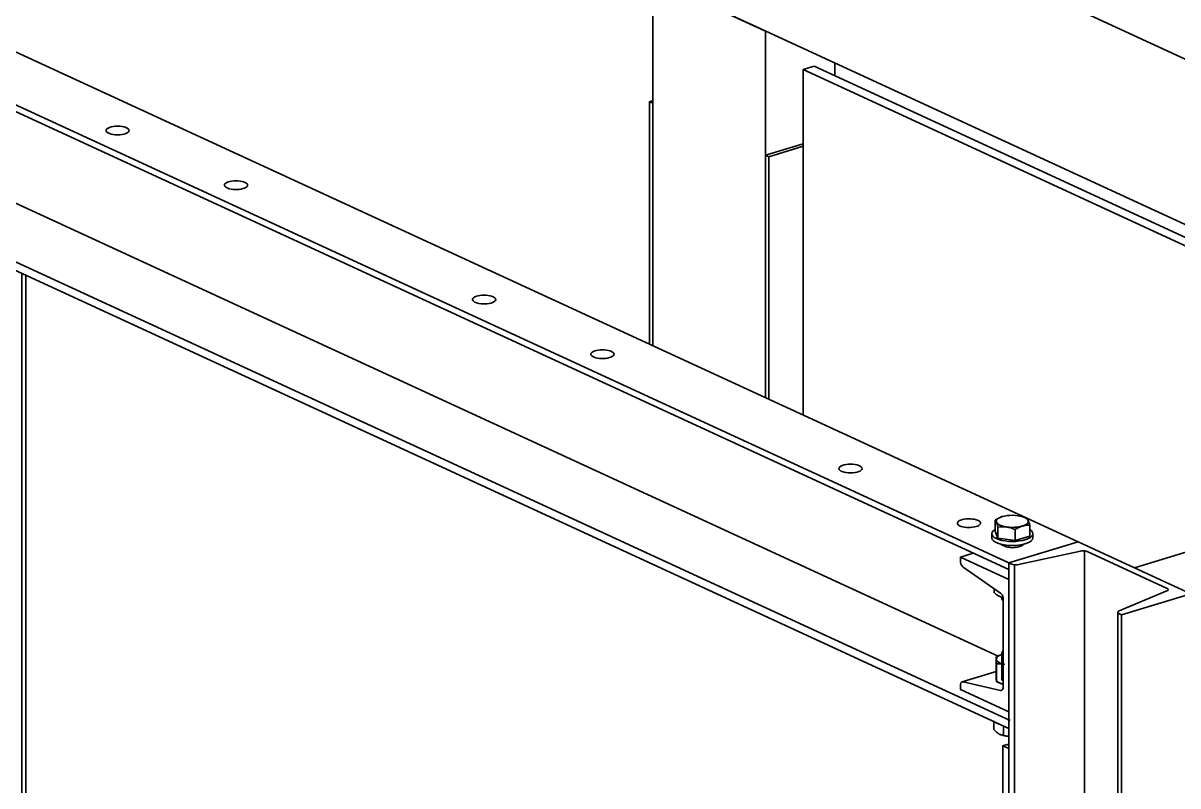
# Model space of a CAD drawing. Header units: millimetres. Extents: x -8400 to 8400, y -5940 to 5940.
# Drawn here: x 4966 to 5509, y 3806 to 4166 of the extents above; entities that cross this region are included whole.
import ezdxf

# ---------------------------------------------------------------- set-up
doc = ezdxf.new("R2010")
doc.units = ezdxf.units.MM
doc.layers.add('粗实线层', color=7, linetype='Continuous', lineweight=35)

msp = doc.modelspace()

# ---------------------------------------------------------------- linework, layer by layer
at = {"layer": '粗实线层', "linetype": 'Continuous', "lineweight": 35}
for points in [[(3358.493, 1285.787), (3358.493, 4866.968), (3391.124, 4876.938), (3444.236, 4852.438), (3440.497, 4851.295), (3444.236, 4852.438), (5462.492, 3921.43), (5515.604, 3896.93), (5482.974, 3886.961)], [(5481.115, 329.006), (5466.77, 335.623), (5466.247, 335.804), (5465.61, 335.924), (5464.909, 335.972), (5464.2, 335.944), (5463.541, 335.844), (5434.383, 329.462), (5433.724, 329.362), (5433.015, 329.334), (5432.314, 329.382), (5431.677, 329.501), (5431.154, 329.683), (5429.862, 330.279), (5429.862, 3911.461), (3411.605, 4842.468), (3411.605, 4840.57), (3411.713, 4839.838), (3412.025, 4839.252), (3412.506, 4838.877), (5429.848, 3908.291)], [(3415.693, 4770.394), (3413.26, 4769.195), (3412.732, 4768.841), (3412.27, 4768.338), (3411.911, 4767.727), (3411.683, 4767.055), (3411.605, 4766.379), (3411.605, 4764.481), (5429.862, 3833.473), (5429.862, 3835.371)], [(3412.133, 4768.137), (5430.389, 3837.129)], [(5714.146, 3977.979), (4279.575, 4639.736), (4279.575, 4717.723), (4302.401, 4724.698)], [(4279.575, 4717.723), (5815.878, 4009.037)], [(4451.743, 4316.401), (5424.763, 3867.553)], [(5262.148, 4013.844), (5262.148, 4186.482), (5315.259, 4161.982), (5315.259, 3989.343)], [(5515.61, 3893.617), (6350.087, 4148.576), (6350.44, 4148.781), (6350.713, 4149.149), (6350.885, 4149.653), (6350.943, 4150.255), (6350.943, 4152.153), (6324.387, 4164.403), (5489.048, 3909.18), (5515.604, 3896.93), (5515.604, 315.749), (5482.974, 305.779), (5481.682, 306.375), (5481.261, 306.656), (5481.115, 306.973), (5481.115, 3888.155)], [(5706.378, 3975.577), (5338.191, 4145.419), (5332.97, 4143.824), (5701.157, 3973.982)], [(5347.89, 4146.929), (5347.89, 4140.94)], [(5332.97, 3981.181), (5332.97, 4143.824)], [(5262.148, 4129.214), (5260.554, 4128.727)], [(5260.554, 4014.58), (5260.554, 4128.727), (5262.148, 4127.992), (5262.148, 4013.845)], [(5332.97, 4108.903), (5315.259, 4103.491), (5316.853, 4102.757), (5332.515, 4107.542), (5332.735, 4107.602), (5332.97, 4107.653)], [(5315.259, 4103.491), (5315.259, 3989.345)], [(5316.853, 4102.757), (5316.853, 3988.61)], [(4964.906, 4047.951), (4964.906, 3750.693), (4964.839, 3750.067), (4964.644, 3749.443), (4964.333, 3748.863), (4963.927, 3748.367), (4963.455, 3747.989), (4962.948, 3747.755), (4951.854, 3744.365), (4951.854, 3742.025), (4966.864, 3746.611), (4966.864, 4047.048)], [(5426.715, 3933.216), (5426.286, 3933.074), (5425.858, 3932.911), (5425.431, 3932.728), (5425.006, 3932.526), (5424.794, 3932.417), (5424.582, 3932.305), (5424.476, 3932.247), (5424.371, 3932.188), (5424.265, 3932.129), (5424.159, 3932.068), (5423.739, 3931.816), (5423.324, 3931.553)], [(5426.099, 3933.005), (5426.065, 3932.992)], [(5439.666, 3929.215), (5439.495, 3929.874), (5439.322, 3930.475), (5439.235, 3930.75), (5439.148, 3931.007), (5439.06, 3931.245), (5438.971, 3931.462), (5438.949, 3931.513), (5438.927, 3931.563), (5438.916, 3931.587), (5438.905, 3931.611), (5438.894, 3931.634), (5438.883, 3931.658), (5438.839, 3931.747), (5438.795, 3931.831), (5438.707, 3931.982), (5438.62, 3932.112), (5438.448, 3932.317), (5438.277, 3932.456), (5437.43, 3932.799), (5436.892, 3933.005)], [(5424.713, 3923.089), (5423.324, 3926.33), (5423.324, 3931.553), (5423.495, 3931.413), (5423.668, 3931.209), (5423.754, 3931.078), (5423.842, 3930.927), (5423.93, 3930.754), (5424.018, 3930.559), (5424.041, 3930.507), (5424.063, 3930.453), (5424.073, 3930.426), (5424.084, 3930.398), (5424.096, 3930.369), (5424.107, 3930.341), (5424.151, 3930.225), (5424.195, 3930.103), (5424.283, 3929.846), (5424.369, 3929.57), (5424.542, 3928.97), (5424.713, 3928.311)], [(5432.884, 3927.142), (5433.3, 3927.406), (5433.72, 3927.658), (5433.825, 3927.718), (5433.931, 3927.779), (5434.036, 3927.837), (5434.142, 3927.895), (5434.354, 3928.007), (5434.566, 3928.115), (5434.991, 3928.318), (5435.418, 3928.501), (5435.846, 3928.663), (5436.275, 3928.805), (5436.706, 3928.926), (5437.138, 3929.026), (5437.192, 3929.036), (5437.246, 3929.047), (5437.3, 3929.058), (5437.354, 3929.068), (5437.461, 3929.086), (5437.569, 3929.104), (5437.783, 3929.135), (5437.996, 3929.161), (5438.419, 3929.199), (5438.838, 3929.22), (5439.253, 3929.224), (5439.666, 3929.215), (5439.666, 3923.992), (5432.884, 3921.92)], [(5421.819, 3925.162), (5421.819, 3923.212)], [(5441.171, 3923.212), (5441.171, 3925.162)], [(5426.572, 3920.084), (5426.572, 3919.821)], [(5429.862, 3909.563), (5429.862, 3911.461), (5431.154, 3910.865), (5431.677, 3910.683), (5432.314, 3910.563), (5433.015, 3910.516), (5433.724, 3910.543), (5434.383, 3910.644), (5463.541, 3917.025), (5464.2, 3917.126), (5464.909, 3917.154), (5465.61, 3917.106), (5466.247, 3916.986), (5466.77, 3916.805), (5504.409, 3899.442), (5504.776, 3899.213), (5504.958, 3898.955), (5504.94, 3898.687), (5504.724, 3898.433), (5504.328, 3898.211), (5481.762, 3888.788), (5481.365, 3888.566), (5481.149, 3888.312), (5481.132, 3888.044), (5481.314, 3887.786), (5481.682, 3887.557), (5482.974, 3886.961), (5482.974, 305.779)], [(5436.417, 3919.821), (5436.417, 3920.084)], [(5465.407, 3917.128), (5465.407, 335.946)], [(5407.024, 3914.197), (5413.052, 3916.039)], [(5432.517, 3910.542), (5432.517, 329.36)], [(5422.862, 3899.32), (5422.862, 3897.425), (5423.2, 3897.132), (5423.542, 3896.852), (5423.627, 3896.783), (5423.714, 3896.716), (5423.799, 3896.65), (5423.886, 3896.585), (5424.058, 3896.457), (5424.231, 3896.335), (5424.577, 3896.103), (5424.924, 3895.89), (5425.272, 3895.697), (5425.621, 3895.525), (5425.972, 3895.375), (5426.323, 3895.245), (5426.367, 3895.23), (5426.411, 3895.216), (5426.455, 3895.202), (5426.499, 3895.188), (5426.587, 3895.162), (5426.675, 3895.137), (5426.848, 3895.09), (5427.022, 3895.05), (5427.115, 3895.03)], [(5427.143, 3894.994), (5426.333, 3895.24), (5425.621, 3895.525)], [(5426.074, 3895.335), (5426.099, 3895.325)], [(5426.572, 3895.159), (5426.572, 3894.423), (5426.733, 3893.954), (5427.206, 3893.515)], [(5426.994, 3893.674), (5427.206, 3893.494)], [(5423.798, 3867.056), (5424.715, 3867.528), (5425.64, 3867.941), (5425.937, 3868.058)], [(5426.572, 3868.285), (5425.629, 3867.923), (5424.872, 3867.504), (5424.325, 3867.04), (5424.006, 3866.548), (5423.925, 3866.042), (5424.052, 3865.6), (5424.361, 3865.171), (5424.845, 3864.765), (5425.491, 3864.392), (5426.285, 3864.061), (5427.206, 3863.782)], [(5426.099, 3868.119), (5425.936, 3868.058)], [(5426.572, 3869.022), (5426.572, 3856.326)], [(5427.206, 3869.95), (5426.994, 3869.771), (5426.656, 3869.361), (5426.578, 3868.933), (5426.765, 3868.51), (5427.206, 3868.115)], [(5427.206, 3869.896), (5427.064, 3869.478), (5427.206, 3869.061)], [(5424.052, 3863.775), (5424.021, 3864.439), (5423.989, 3865.045), (5423.974, 3865.323), (5423.958, 3865.583), (5423.941, 3865.822), (5423.925, 3866.042), (5423.921, 3866.094), (5423.917, 3866.144), (5423.915, 3866.169), (5423.913, 3866.193), (5423.911, 3866.217), (5423.909, 3866.241), (5423.901, 3866.332), (5423.893, 3866.416), (5423.877, 3866.57), (5423.861, 3866.703), (5423.83, 3866.912), (5423.798, 3867.056), (5423.798, 3858.796), (5423.83, 3858.131), (5423.861, 3857.526), (5423.877, 3857.247), (5423.893, 3856.988), (5423.909, 3856.748), (5423.925, 3856.528), (5423.929, 3856.477), (5423.933, 3856.426), (5423.935, 3856.401), (5423.937, 3856.377), (5423.939, 3856.353), (5423.941, 3856.33), (5423.95, 3856.239), (5423.958, 3856.154), (5423.974, 3856), (5423.989, 3855.867), (5424.021, 3855.658), (5424.052, 3855.514)], [(5427.9, 3863.623), (5427.413, 3863.71), (5426.928, 3863.776), (5426.444, 3863.822), (5425.962, 3863.847), (5425.721, 3863.853), (5425.48, 3863.854), (5425.36, 3863.853), (5425.24, 3863.85), (5425.12, 3863.847), (5425.001, 3863.843), (5424.524, 3863.816), (5424.052, 3863.775), (5424.052, 3855.514), (5424.524, 3855.282), (5425.001, 3855.062), (5425.12, 3855.009), (5425.24, 3854.958), (5425.36, 3854.907), (5425.48, 3854.857), (5425.721, 3854.761), (5425.962, 3854.669), (5426.444, 3854.499)], [(5423.798, 3860.25), (5407.879, 3855.386)], [(5423.925, 3856.528), (5424.052, 3856.086), (5424.361, 3855.656), (5424.845, 3855.25), (5425.491, 3854.878), (5426.285, 3854.547), (5427.206, 3854.268)], [(5427.206, 3855.981), (5426.789, 3856.161), (5426.533, 3856.372), (5426.446, 3856.608)], [(5422.677, 3836.788), (5423.492, 3836.242), (5424.544, 3835.756), (5425.803, 3835.346)], [(5422.754, 3836.725), (5422.754, 3832.966), (5423.319, 3832.363), (5423.888, 3831.818), (5424.176, 3831.57), (5424.465, 3831.341), (5424.611, 3831.234), (5424.757, 3831.131), (5424.793, 3831.106), (5424.83, 3831.082), (5424.866, 3831.058), (5424.903, 3831.034), (5424.976, 3830.987), (5425.049, 3830.942), (5425.342, 3830.775), (5425.632, 3830.63), (5425.921, 3830.508), (5426.208, 3830.405), (5426.779, 3830.256), (5427.344, 3830.172), (5427.344, 3834.635)], [(5425.958, 3830.493), (5426.099, 3830.44), (5427.211, 3830.09), (5428.481, 3829.826), (5429.862, 3829.659)], [(5429.861, 3829.692), (5429.504, 3829.738), (5428.419, 3829.924), (5427.344, 3830.172)], [(5429.862, 3825.487), (5428.938, 3825.912), (5426.98, 3825.315), (5429.862, 3823.985)], [(5426.98, 3825.315), (5426.98, 3552.358), (5429.862, 3551.029)]]:
    msp.add_lwpolyline(points, dxfattribs=at)
for points in [[(5070.061, 4090.696), (5070.609, 4090.391), (5071.003, 4090.054), (5071.231, 4089.696), (5071.285, 4089.328), (5071.163, 4088.963), (5070.869, 4088.612), (5070.413, 4088.286), (5069.809, 4087.996), (5069.077, 4087.751), (5068.24, 4087.559), (5067.326, 4087.426), (5066.363, 4087.357), (5065.382, 4087.353), (5064.416, 4087.416), (5063.494, 4087.541), (5062.648, 4087.727), (5061.903, 4087.967), (5061.284, 4088.252), (5060.811, 4088.574), (5060.499, 4088.923), (5060.358, 4089.287), (5060.392, 4089.655), (5060.601, 4090.015), (5060.977, 4090.355), (5061.509, 4090.664), (5062.179, 4090.933), (5062.967, 4091.152), (5063.846, 4091.315), (5064.789, 4091.417), (5065.765, 4091.453), (5066.742, 4091.424), (5067.689, 4091.329), (5068.577, 4091.173), (5069.376, 4090.96)], [(5186.907, 4036.795), (5187.455, 4036.49), (5187.85, 4036.153), (5188.077, 4035.795), (5188.131, 4035.428), (5188.009, 4035.062), (5187.715, 4034.711), (5187.259, 4034.386), (5186.655, 4034.096), (5185.923, 4033.851), (5185.087, 4033.659), (5184.173, 4033.526), (5183.209, 4033.457), (5182.229, 4033.453), (5181.262, 4033.515), (5180.341, 4033.641), (5179.495, 4033.826), (5178.75, 4034.066), (5178.13, 4034.352), (5177.657, 4034.674), (5177.345, 4035.023), (5177.204, 4035.387), (5177.238, 4035.755), (5177.447, 4036.115), (5177.823, 4036.454), (5178.355, 4036.764), (5179.026, 4037.032), (5179.814, 4037.251), (5180.692, 4037.414), (5181.635, 4037.516), (5182.611, 4037.552), (5183.588, 4037.523), (5184.536, 4037.429), (5185.424, 4037.273), (5186.222, 4037.059)], [(5242.675, 4011.071), (5243.223, 4010.765), (5243.617, 4010.428), (5243.845, 4010.07), (5243.899, 4009.703), (5243.777, 4009.337), (5243.483, 4008.986), (5243.027, 4008.66), (5242.423, 4008.37), (5241.691, 4008.125), (5240.855, 4007.933), (5239.94, 4007.801), (5238.977, 4007.731), (5237.997, 4007.728), (5237.03, 4007.79), (5236.109, 4007.915), (5235.262, 4008.101), (5234.517, 4008.341), (5233.898, 4008.626), (5233.425, 4008.948), (5233.113, 4009.297), (5232.971, 4009.662), (5233.006, 4010.03), (5233.215, 4010.389), (5233.591, 4010.729), (5234.123, 4011.038), (5234.794, 4011.307), (5235.581, 4011.526), (5236.46, 4011.689), (5237.403, 4011.791), (5238.379, 4011.828), (5239.356, 4011.798), (5240.304, 4011.704), (5241.191, 4011.548), (5241.99, 4011.334)], [(5434.192, 3933.667), (5435.379, 3933.451), (5436.449, 3933.161), (5437.368, 3932.805), (5438.109, 3932.395), (5438.649, 3931.943), (5438.971, 3931.462), (5439.067, 3930.968), (5438.932, 3930.475), (5438.571, 3929.998), (5437.995, 3929.552), (5437.222, 3929.15), (5436.275, 3928.805), (5435.182, 3928.527), (5433.978, 3928.325), (5432.698, 3928.204), (5431.381, 3928.168), (5430.068, 3928.218), (5428.799, 3928.354), (5427.61, 3928.57), (5426.541, 3928.861), (5425.621, 3929.216), (5424.88, 3929.626), (5424.34, 3930.078), (5424.018, 3930.559), (5423.923, 3931.053), (5424.058, 3931.546), (5424.418, 3932.023), (5424.994, 3932.469), (5425.767, 3932.871), (5426.715, 3933.216), (5427.807, 3933.493), (5429.012, 3933.697), (5430.292, 3933.817), (5431.609, 3933.853), (5432.922, 3933.803)], [(5414.499, 3928.556), (5413.686, 3928.35), (5412.788, 3928.202), (5411.834, 3928.117), (5410.855, 3928.097), (5409.883, 3928.143), (5408.947, 3928.253), (5408.079, 3928.424), (5407.307, 3928.651), (5406.654, 3928.926), (5406.143, 3929.24), (5405.789, 3929.583), (5405.605, 3929.944), (5405.595, 3930.313), (5405.76, 3930.675), (5406.096, 3931.021), (5406.59, 3931.339), (5407.228, 3931.619), (5407.989, 3931.851), (5408.847, 3932.029), (5409.777, 3932.146), (5410.747, 3932.199), (5411.727, 3932.186), (5412.685, 3932.108), (5413.59, 3931.966), (5414.414, 3931.767), (5415.129, 3931.515), (5415.714, 3931.219), (5416.148, 3930.889), (5416.418, 3930.535), (5416.516, 3930.169), (5416.437, 3929.802), (5416.186, 3929.447), (5415.769, 3929.113), (5415.201, 3928.813)], [(5428.799, 3928.354), (5428.928, 3928.335), (5429.058, 3928.314), (5429.124, 3928.303), (5429.189, 3928.292), (5429.254, 3928.28), (5429.319, 3928.268), (5429.579, 3928.218), (5429.838, 3928.162), (5430.353, 3928.035), (5430.865, 3927.889), (5431.879, 3927.546), (5432.884, 3927.142), (5432.884, 3921.92), (5424.713, 3923.089), (5424.713, 3928.311), (5425.719, 3928.428), (5426.735, 3928.48), (5427.246, 3928.48), (5427.761, 3928.459), (5428.278, 3928.418)], [(5429.862, 3911.461), (5462.492, 3921.43)], [(5429.862, 3903.662), (5407.024, 3914.197), (5407.024, 3912.297), (5407.087, 3911.615), (5407.272, 3910.929), (5407.563, 3910.292), (5407.939, 3909.757), (5408.368, 3909.366), (5425.862, 3897.24), (5426.291, 3896.849), (5426.666, 3896.314), (5426.958, 3895.678), (5427.143, 3894.991), (5427.206, 3894.309), (5427.206, 3853.075), (5427.143, 3852.451), (5426.958, 3851.936), (5426.666, 3851.569), (5426.291, 3851.38), (5425.862, 3851.384), (5408.368, 3855.398), (5407.939, 3855.402), (5407.563, 3855.214), (5407.272, 3854.847), (5407.087, 3854.331), (5407.024, 3853.707), (5407.024, 3851.807), (5429.862, 3841.272)]]:
    msp.add_lwpolyline(points, close=True, dxfattribs=at)
msp.add_lwpolyline([(5436.763, 3920.165), (5436.353, 3919.773), (5435.739, 3919.421), (5434.947, 3919.123, -0.2323204), (5426.227, 3920.165)], format="xyb", dxfattribs=at)
for centre, major_axis, ratio in [((5010.051, 4115.125), (-5.441, 0), 0.3754265), ((5355.279, 3955.874), (5.48, 0), 0.3754647)]:
    msp.add_ellipse(centre, major_axis=major_axis, ratio=ratio, dxfattribs=at)
for centre, major_axis, ratio, start_param, end_param in [((5431.495, 3925.161), (9.678, 0), 0.3754117, 2.57645, 6.8484504), ((5431.495, 3923.212), (-9.638, 0), 0.3754049, 0.0001378, 3.1416485)]:
    msp.add_ellipse(centre, major_axis=major_axis, ratio=ratio, start_param=start_param, end_param=end_param, dxfattribs=at)

doc.saveas('drawing.dxf')
